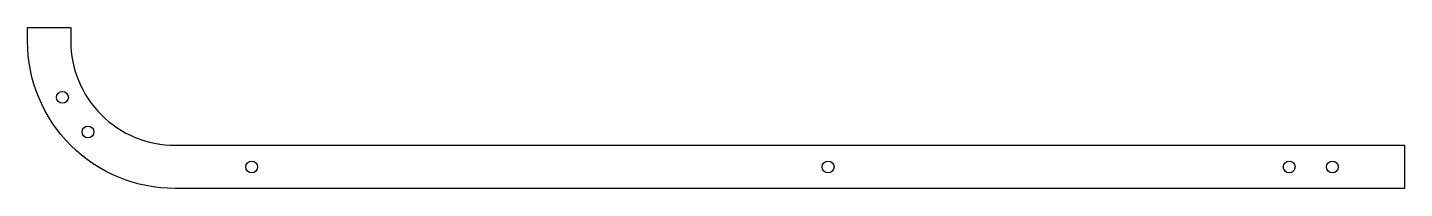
# Model space of a CAD drawing. Header units: millimetres. Extents: x -700 to 0, y 0 to 82.
import ezdxf

# ---------------------------------------------------------------- set-up
doc = ezdxf.new("R2010")
doc.units = ezdxf.units.MM
for name, color, linetype in [('A_SIDE_HOLES_15.5', 7, 'Continuous'), ('B_SIDE_HOLES_15.5', 7, 'Continuous'), ('OUTSIDE_THROUGH', 7, 'Continuous')]:
    doc.layers.add(name, color=color, linetype=linetype)

msp = doc.modelspace()

# ---------------------------------------------------------------- linework, layer by layer
at = {"layer": 'A_SIDE_HOLES_15.5'}
for centre in [(-669.3, 28.81), (-293.01, 11), (-36.63, 11)]:
    msp.add_circle(centre, 3, dxfattribs=at)
at = {"layer": 'B_SIDE_HOLES_15.5'}
for centre in [(-682.26, 46.42), (-586.02, 11), (-58.6, 11)]:
    msp.add_circle(centre, 3, dxfattribs=at)
at = {"layer": 'OUTSIDE_THROUGH'}
msp.add_lwpolyline([(0, 0), (-625, 0, -0.414214), (-700, 75), (-700, 82), (-678, 82), (-678, 75, 0.414214), (-625, 22), (0, 22)], format="xyb", close=True, dxfattribs=at)

doc.saveas('drawing.dxf')
